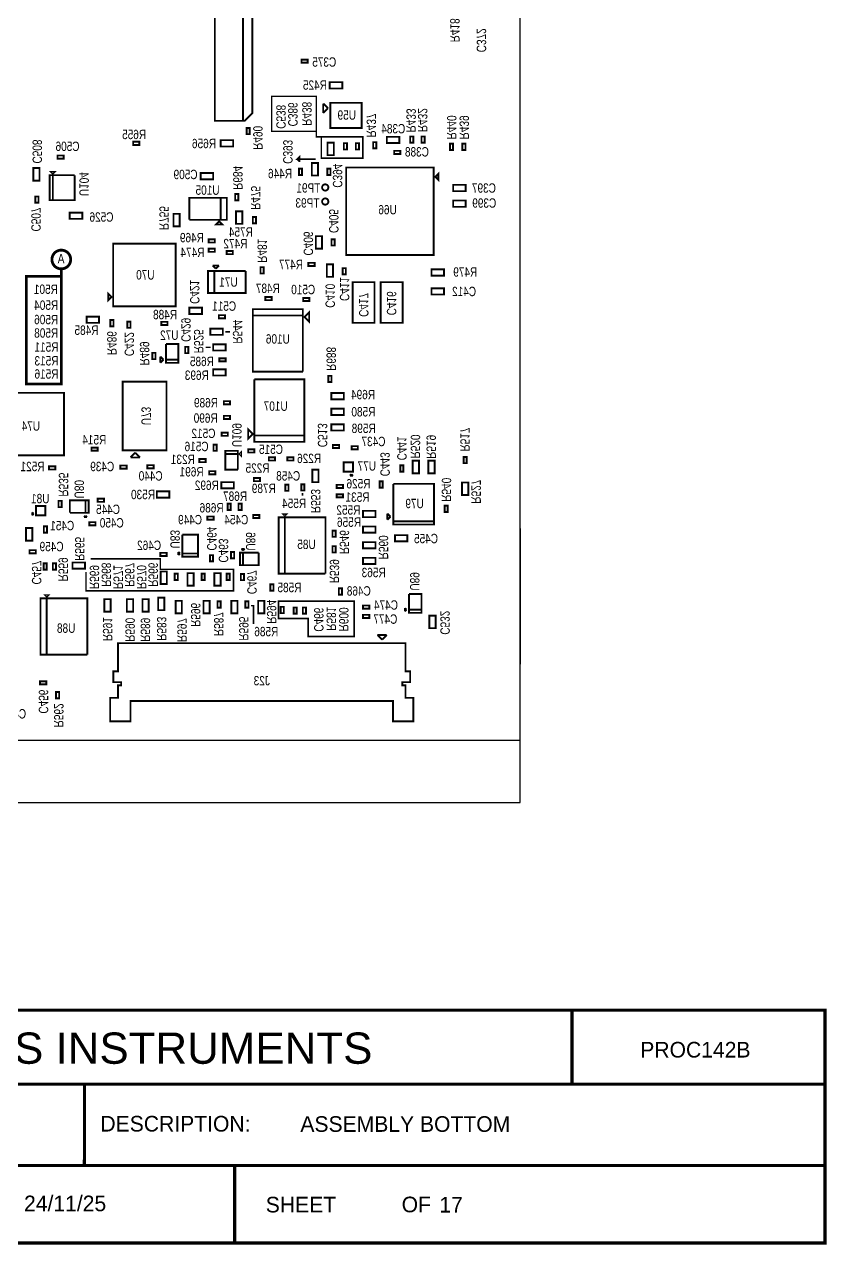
# Model space of a CAD drawing. Extents: x -19 to 106, y -45 to 165.
# Drawn here: x 40.9 to 106.1, y -44.8 to 54.3 of the extents above; entities that cross this region are included whole.
import ezdxf
from ezdxf.enums import TextEntityAlignment as Align

# ---------------------------------------------------------------- set-up
doc = ezdxf.new("R2010")
doc.units = 0
for name, color, linetype in [('BG_OUTLINE', 95, 'CONTINUOUS'), ('DF_TITLE_BLOCK', 2, 'CONTINUOUS'), ('PG_ASSEMBLY_BOTTOM', 52, 'CONTINUOUS'), ('RD_ASSEMBLY_BOTTOM', 52, 'CONTINUOUS')]:
    doc.layers.add(name, color=color, linetype=linetype)

msp = doc.modelspace()

# ---------------------------------------------------------------- linework, layer by layer
at = {"layer": 'BG_OUTLINE'}
msp.add_lwpolyline([(-3.809746, -3.81), (81.190084, -3.81), (81.190084, 146.286728), (-3.809746, 146.286728)], close=True, dxfattribs=at)
at = {"layer": 'BG_OUTLINE', "const_width": 0.1524}
msp.add_lwpolyline([(81.190084, 2.339848), (81.190084, 13.388848)], dxfattribs=at)
at = {"layer": 'BG_OUTLINE'}
msp.add_lwpolyline([(-3.809746, -3.81), (-3.809746, -8.89), (81.190084, -8.89), (81.190084, -3.81)], dxfattribs=at)
at = {"layer": 'DF_TITLE_BLOCK', "const_width": 0.254}
for points in [[(-0.838708, -25.746202), (105.968292, -25.746202), (105.968292, -44.669202), (-18.618708, -44.669202), (-18.618708, -25.746202), (5.003292, -25.746202)], [(85.401658, -25.746202), (85.401658, -31.748984)], [(-18.618708, -31.77032), (105.968292, -31.77032)], [(45.767498, -38.37432), (45.775118, -31.77032)], [(-18.618708, -38.37432), (105.924604, -38.37432)], [(57.978802, -44.585128), (57.978802, -38.489128)]]:
    msp.add_lwpolyline(points, dxfattribs=at)
at = {"layer": 'PG_ASSEMBLY_BOTTOM'}
for points, const_width in [([(58.65495, 46.493176), (58.65495, 73.925176), (56.36895, 73.925176)], 0.1524), ([(56.36895, 73.925176), (56.36895, 46.493176), (58.78195, 46.493176), (59.41695, 47.128176), (59.41695, 73.290176), (58.78195, 73.925176), (58.65495, 73.925176)], 0.1524), ([(58.65495, 73.925176), (58.65495, 46.493176)], 0.1524), ([(63.41237, 51.47056), (63.92037, 51.47056), (63.92037, 51.21656), (63.41237, 51.21656), (63.41237, 51.47056)], 0.1524), ([(66.7258, 49.1236), (65.7098, 49.1236), (65.7098, 49.6316), (66.7258, 49.6316), (66.7258, 49.1236)], 0.1524), ([(64.2366, 45.6438), (60.9854, 45.6438), (60.9854, 48.4886), (64.6176, 48.4886), (64.6176, 45.6438), (64.2366, 45.6438)], 0.127), ([(65.17767, 47.13986), (65.17767, 47.90186)], 0.1524), ([(65.17767, 47.90186), (65.55867, 47.52086)], 0.1524), ([(65.55867, 47.52086), (65.17767, 47.13986)], 0.1524), ([(65.76187, 47.95266), (68.30187, 47.95266), (68.30187, 45.92066), (65.76187, 45.92066), (65.76187, 47.95266)], 0.1524), ([(59.206638, 45.919898), (59.206638, 45.411898), (58.952638, 45.411898), (58.952638, 45.919898), (59.206638, 45.919898)], 0.1524), ([(65.024, 45.1866), (64.6176, 45.1866), (64.6176, 45.6438)], 0.127), ([(50.235866, 44.539916), (49.727866, 44.539916), (49.727866, 44.793916), (50.235866, 44.793916), (50.235866, 44.539916)], 0.1524), ([(57.8612, 44.412916), (56.8452, 44.412916), (56.8452, 44.920916), (57.8612, 44.920916), (57.8612, 44.412916)], 0.1524), ([(65.4812, 45.1866), (68.4022, 45.1866), (68.4022, 43.4594), (65.024, 43.4594), (65.024, 45.1866), (65.4812, 45.1866)], 0.127), ([(65.532, 43.70451), (65.532, 44.72051), (66.04, 44.72051), (66.04, 43.70451), (65.532, 43.70451)], 0.1524), ([(67.1068, 44.676568), (67.1068, 44.168568), (66.8528, 44.168568), (66.8528, 44.676568), (67.1068, 44.676568)], 0.1524), ([(67.829938, 44.16806), (67.829938, 44.67606), (68.083938, 44.67606), (68.083938, 44.16806), (67.829938, 44.16806)], 0.1524), ([(69.494146, 44.76496), (69.494146, 44.25696), (69.240146, 44.25696), (69.240146, 44.76496), (69.494146, 44.76496)], 0.1524), ([(71.368666, 44.68876), (70.352666, 44.68876), (70.352666, 45.19676), (71.368666, 45.19676), (71.368666, 44.68876)], 0.1524), ([(72.50557, 45.22216), (72.50557, 44.71416), (72.25157, 44.71416), (72.25157, 45.22216), (72.50557, 45.22216)], 0.1524), ([(73.41997, 45.22216), (73.41997, 44.71416), (73.16597, 44.71416), (73.16597, 45.22216), (73.41997, 45.22216)], 0.1524), ([(75.73137, 44.63796), (75.73137, 44.12996), (75.47737, 44.12996), (75.47737, 44.63796), (75.73137, 44.63796)], 0.1524), ([(76.74737, 44.63796), (76.74737, 44.12996), (76.49337, 44.12996), (76.49337, 44.63796), (76.74737, 44.63796)], 0.1524), ([(44.086526, 43.428412), (43.578526, 43.428412), (43.578526, 43.682412), (44.086526, 43.682412), (44.086526, 43.428412)], 0.1524), ([(64.5668, 43.3832), (63.0682, 43.3832), (63.246, 43.561), (63.246, 43.2308), (63.2206, 43.2308), (63.0682, 43.3832)], 0.1524), ([(71.451724, 43.79976), (70.943724, 43.79976), (70.943724, 44.05376), (71.451724, 44.05376), (71.451724, 43.79976)], 0.1524), ([(42.118788, 42.656252), (42.118788, 41.640252), (41.610788, 41.640252), (41.610788, 42.656252), (42.118788, 42.656252)], 0.1524), ([(63.20917, 42.09796), (63.20917, 42.60596), (63.46317, 42.60596), (63.46317, 42.09796), (63.20917, 42.09796)], 0.1524), ([(64.25057, 42.054018), (64.25057, 43.070018), (64.75857, 43.070018), (64.75857, 42.054018), (64.25057, 42.054018)], 0.1524), ([(65.52057, 42.09796), (65.52057, 42.60596), (65.77457, 42.60596), (65.77457, 42.09796), (65.52057, 42.09796)], 0.1524), ([(74.15657, 35.59556), (67.04457, 35.59556), (67.04457, 42.70756), (74.15657, 42.70756), (74.15657, 35.59556)], 0.1524), ([(44.976288, 42.07891), (44.976288, 40.04691), (42.944288, 40.04691), (42.944288, 42.07891), (43.198288, 42.07891), (43.198288, 40.04691)], 0.1524), ([(43.198288, 42.20591), (43.071288, 42.33291), (43.325288, 42.33291), (43.198288, 42.20591)], 0.1524), ([(43.198288, 40.04691), (43.198288, 42.07891), (44.976288, 42.07891)], 0.1524), ([(56.23179, 41.743122), (55.21579, 41.743122), (55.21579, 42.251122), (56.23179, 42.251122), (56.23179, 41.743122)], 0.1524), ([(74.53757, 42.19956), (74.53757, 41.69156), (74.28357, 41.94556), (74.53757, 42.19956)], 0.1524), ([(76.75499, 40.782748), (75.73899, 40.782748), (75.73899, 41.290748), (76.75499, 41.290748), (76.75499, 40.782748)], 0.1524), ([(42.042588, 40.347646), (42.042588, 39.839646), (41.788588, 39.839646), (41.788588, 40.347646), (42.042588, 40.347646)], 0.1524), ([(56.838596, 40.23487), (56.838596, 38.45687), (54.298596, 38.45687)], 0.1524), ([(54.298596, 38.45687), (54.298596, 40.23487), (57.346596, 40.23487), (57.346596, 38.45687), (56.838596, 38.45687), (56.838596, 40.23487)], 0.1524), ([(58.272172, 40.54983), (58.272172, 40.04183), (58.018172, 40.04183), (58.018172, 40.54983), (58.272172, 40.54983)], 0.1524), ([(76.75499, 39.512748), (75.73899, 39.512748), (75.73899, 40.020748), (76.75499, 40.020748), (76.75499, 39.512748)], 0.1524), ([(44.577, 39.0398), (45.593, 39.0398), (45.593, 38.5318), (44.577, 38.5318), (44.577, 39.0398)], 0.1524), ([(53.0098, 37.9222), (53.0098, 38.9382), (53.5178, 38.9382), (53.5178, 37.9222), (53.0098, 37.9222)], 0.1524), ([(58.0898, 38.12794), (58.0898, 39.14394), (58.5978, 39.14394), (58.5978, 38.12794), (58.0898, 38.12794)], 0.1524), ([(59.7154, 38.6842), (59.7154, 38.1762), (59.4614, 38.1762), (59.4614, 38.6842), (59.7154, 38.6842)], 0.1524), ([(56.711596, 38.32987), (56.965596, 38.07587), (56.457596, 38.07587), (56.711596, 38.32987)], 0.1524), ([(56.370728, 36.61156), (55.862728, 36.61156), (55.862728, 36.86556), (56.370728, 36.86556), (56.370728, 36.61156)], 0.1524), ([(64.58077, 36.11372), (64.58077, 37.12972), (65.08877, 37.12972), (65.08877, 36.11372), (64.58077, 36.11372)], 0.1524), ([(65.85077, 36.36772), (65.85077, 36.87572), (66.10477, 36.87572), (66.10477, 36.36772), (65.85077, 36.36772)], 0.1524), ([(48.101504, 36.511484), (53.181504, 36.511484), (53.181504, 31.431484), (48.101504, 31.431484), (48.101504, 36.511484)], 0.1524), ([(55.862728, 36.10356), (56.370728, 36.10356), (56.370728, 35.84956), (55.862728, 35.84956), (55.862728, 36.10356)], 0.1524), ([(57.3278, 35.9156), (57.8358, 35.9156), (57.8358, 35.6616), (57.3278, 35.6616), (57.3278, 35.9156)], 0.1524), ([(56.203596, 34.745676), (56.711596, 34.745676)], 0.1524), ([(56.457596, 34.491676), (56.203596, 34.745676)], 0.1524), ([(56.711596, 34.745676), (56.457596, 34.491676)], 0.1524), ([(64.47917, 34.70656), (63.97117, 34.70656), (63.97117, 34.96056), (64.47917, 34.96056), (64.47917, 34.70656)], 0.1524), ([(65.97777, 34.83356), (65.97777, 33.81756), (65.46977, 33.81756), (65.46977, 34.83356), (65.97777, 34.83356)], 0.1524), ([(43.688, 25.1206), (41.0464, 25.1206), (41.0464, 33.8582), (43.8912, 33.8582), (43.8912, 25.1206), (43.688, 25.1206)], 0.2286), ([(43.8912, 33.8582), (43.8912, 34.4678)], 0.2286), ([(58.870596, 34.288476), (58.870596, 32.510476), (55.822596, 32.510476), (55.822596, 34.288476), (56.330596, 34.288476), (56.330596, 32.510476)], 0.1524), ([(56.330596, 32.510476), (56.330596, 34.288476), (58.870596, 34.288476)], 0.1524), ([(60.08497, 34.09696), (60.08497, 34.60496), (60.33897, 34.60496), (60.33897, 34.09696), (60.08497, 34.09696)], 0.1524), ([(67.01917, 34.52876), (67.01917, 34.02076), (66.76517, 34.02076), (66.76517, 34.52876), (67.01917, 34.52876)], 0.1524), ([(74.99477, 33.91916), (73.97877, 33.91916), (73.97877, 34.42716), (74.99477, 34.42716), (74.99477, 33.91916)], 0.1524), ([(69.346572, 33.3883), (69.346572, 30.0863), (67.568572, 30.0863), (67.568572, 33.3883), (69.346572, 33.3883)], 0.1524), ([(71.632572, 33.3883), (71.632572, 30.0863), (69.854572, 30.0863), (69.854572, 33.3883), (71.632572, 33.3883)], 0.1524), ([(74.99477, 32.385), (73.97877, 32.385), (73.97877, 32.893), (74.99477, 32.893), (74.99477, 32.385)], 0.1524), ([(47.974504, 32.193484), (47.720504, 31.939484), (47.720504, 32.447484), (47.974504, 32.193484)], 0.1524), ([(60.985908, 31.9278), (60.477908, 31.9278), (60.477908, 32.1818), (60.985908, 32.1818), (60.985908, 31.9278)], 0.1524), ([(64.0588, 31.8516), (63.5508, 31.8516), (63.5508, 32.1056), (64.0588, 32.1056), (64.0588, 31.8516)], 0.1524), ([(55.3212, 30.8102), (54.3052, 30.8102), (54.3052, 31.3182), (55.3212, 31.3182), (55.3212, 30.8102)], 0.1524), ([(56.6928, 30.7086), (57.2008, 30.7086), (57.2008, 30.4546), (56.6928, 30.4546), (56.6928, 30.7086)], 0.1524), ([(63.5254, 26.1112), (59.4614, 26.1112), (59.4614, 31.1912), (63.5254, 31.1912), (63.5254, 30.6832), (59.4614, 30.6832)], 0.1524), ([(59.4614, 30.6832), (63.5254, 30.6832), (63.5254, 26.1112)], 0.1524), ([(63.6524, 30.5562), (64.0334, 30.9372), (64.0334, 30.1752), (63.6524, 30.5562)], 0.1524), ([(45.945806, 30.593284), (46.961806, 30.593284), (46.961806, 30.085284), (45.945806, 30.085284), (45.945806, 30.593284)], 0.1524), ([(48.137572, 30.313376), (48.137572, 29.805376), (47.883572, 29.805376), (47.883572, 30.313376), (48.137572, 30.313376)], 0.1524), ([(49.26457, 29.678376), (49.26457, 30.186376), (49.51857, 30.186376), (49.51857, 29.678376), (49.26457, 29.678376)], 0.1524), ([(52.526946, 29.907484), (52.018946, 29.907484), (52.018946, 30.161484), (52.526946, 30.161484), (52.526946, 29.907484)], 0.1524), ([(57.023, 29.1084), (56.007, 29.1084), (56.007, 29.6164), (57.023, 29.6164), (57.023, 29.1084)], 0.1524), ([(57.2262, 29.3624), (57.6072, 29.3624)], 0.127), ([(52.39385, 28.361386), (53.40985, 28.361386), (53.40985, 26.837386), (52.39385, 26.837386), (52.39385, 27.091386), (53.40985, 27.091386)], 0.1524), ([(53.40985, 27.091386), (52.39385, 27.091386), (52.39385, 28.361386)], 0.1524), ([(54.211728, 28.133294), (54.211728, 27.625294), (53.957728, 27.625294), (53.957728, 28.133294), (54.211728, 28.133294)], 0.1524), ([(56.0324, 28.0924), (55.626, 28.0924)], 0.127), ([(57.2516, 27.8384), (56.2356, 27.8384), (56.2356, 28.3464), (57.2516, 28.3464), (57.2516, 27.8384)], 0.1524), ([(51.293776, 27.13609), (51.293776, 27.64409), (51.547776, 27.64409), (51.547776, 27.13609), (51.293776, 27.13609)], 0.1524), ([(51.93665, 26.837386), (51.93665, 27.345386)], 0.1524), ([(51.93665, 27.345386), (52.19065, 27.091386)], 0.1524), ([(52.19065, 27.091386), (51.93665, 26.837386)], 0.1524), ([(56.7436, 27.2034), (57.2516, 27.2034), (57.2516, 26.9494), (56.7436, 26.9494), (56.7436, 27.2034)], 0.1524), ([(57.2516, 25.8064), (56.2356, 25.8064), (56.2356, 26.3144), (57.2516, 26.3144), (57.2516, 25.8064)], 0.1524), ([(65.854834, 25.781), (65.854834, 25.273), (65.600834, 25.273), (65.600834, 25.781), (65.854834, 25.781)], 0.1524), ([(48.88357, 19.72056), (48.88357, 25.30856), (52.43957, 25.30856), (52.43957, 19.72056), (48.88357, 19.72056)], 0.1524), ([(59.5884, 25.5016), (63.6524, 25.5016), (63.6524, 20.4216), (59.5884, 20.4216), (59.5884, 20.9296), (63.6524, 20.9296)], 0.1524), ([(63.6524, 20.9296), (59.5884, 20.9296), (59.5884, 25.5016)], 0.1524), ([(39.02837, 24.39416), (44.10837, 24.39416), (44.10837, 19.31416), (39.02837, 19.31416), (39.02837, 24.39416)], 0.1524), ([(57.0992, 23.7236), (57.6072, 23.7236), (57.6072, 23.4696), (57.0992, 23.4696), (57.0992, 23.7236)], 0.1524), ([(65.8368, 24.384), (66.8528, 24.384), (66.8528, 23.876), (65.8368, 23.876), (65.8368, 24.384)], 0.1524), ([(65.8368, 23.114), (66.8528, 23.114), (66.8528, 22.606), (65.8368, 22.606), (65.8368, 23.114)], 0.1524), ([(57.0992, 22.5298), (57.6072, 22.5298), (57.6072, 22.2758), (57.0992, 22.2758), (57.0992, 22.5298)], 0.1524), ([(65.8368, 21.844), (66.8528, 21.844), (66.8528, 21.336), (65.8368, 21.336), (65.8368, 21.844)], 0.1524), ([(56.9214, 21.1582), (57.4294, 21.1582), (57.4294, 20.9042), (56.9214, 20.9042), (56.9214, 21.1582)], 0.1524), ([(59.4614, 21.0566), (59.0804, 20.6756), (59.0804, 21.4376), (59.4614, 21.0566)], 0.1524), ([(46.85157, 19.69516), (46.34357, 19.69516), (46.34357, 19.94916), (46.85157, 19.94916), (46.85157, 19.69516)], 0.1524), ([(56.260746, 19.685), (56.260746, 20.193), (56.514746, 20.193), (56.514746, 19.685), (56.260746, 19.685)], 0.1524), ([(59.07786, 19.80311), (59.58586, 19.80311), (59.58586, 19.54911), (59.07786, 19.54911), (59.07786, 19.80311)], 0.1524), ([(66.4718, 19.9136), (65.9638, 19.9136), (65.9638, 20.1676), (66.4718, 20.1676), (66.4718, 19.9136)], 0.1524), ([(67.991482, 19.816318), (67.483482, 19.816318), (67.483482, 20.070318), (67.991482, 20.070318), (67.991482, 19.816318)], 0.1524), ([(49.51857, 19.14906), (49.89957, 19.53006)], 0.1524), ([(50.28057, 19.14906), (49.51857, 19.14906)], 0.1524), ([(49.89957, 19.53006), (50.28057, 19.14906)], 0.1524), ([(55.626, 18.7706), (55.118, 18.7706), (55.118, 19.0246), (55.626, 19.0246), (55.626, 18.7706)], 0.1524), ([(58.241692, 18.161), (57.225692, 18.161), (57.225692, 19.685), (58.241692, 19.685), (58.241692, 19.431), (57.225692, 19.431)], 0.1524), ([(57.225692, 19.431), (58.241692, 19.431), (58.241692, 18.161)], 0.1524), ([(58.368692, 19.431), (58.495692, 19.558), (58.495692, 19.304), (58.368692, 19.431)], 0.1524), ([(60.7568, 19.1516), (61.2648, 19.1516), (61.2648, 18.8976), (60.7568, 18.8976), (60.7568, 19.1516)], 0.1524), ([(62.2554, 19.1516), (62.7634, 19.1516), (62.7634, 18.8976), (62.2554, 18.8976), (62.2554, 19.1516)], 0.1524), ([(72.965056, 18.88236), (72.965056, 17.86636), (72.457056, 17.86636), (72.457056, 18.88236), (72.965056, 18.88236)], 0.1524), ([(73.727056, 17.86636), (73.727056, 18.88236), (74.235056, 18.88236), (74.235056, 17.86636), (73.727056, 17.86636)], 0.1524), ([(76.593446, 18.684748), (76.593446, 19.192748), (76.847446, 19.192748), (76.847446, 18.684748), (76.593446, 18.684748)], 0.1524), ([(42.895012, 18.42516), (43.403012, 18.42516), (43.403012, 18.17116), (42.895012, 18.17116), (42.895012, 18.42516)], 0.1524), ([(49.1998, 18.2372), (48.6918, 18.2372), (48.6918, 18.4912), (49.1998, 18.4912), (49.1998, 18.2372)], 0.1524), ([(51.39817, 18.27276), (50.89017, 18.27276), (50.89017, 18.52676), (51.39817, 18.52676), (51.39817, 18.27276)], 0.1524), ([(55.9054, 18.034), (56.4134, 18.034), (56.4134, 17.78), (55.9054, 17.78), (55.9054, 18.034)], 0.1524), ([(64.7954, 18.161), (64.7954, 17.145), (64.2874, 17.145), (64.2874, 18.161), (64.7954, 18.161)], 0.1524), ([(66.836544, 17.995392), (66.836544, 18.757392), (67.598544, 18.757392), (67.598544, 17.995392), (66.836544, 17.995392)], 0.1524), ([(67.344544, 17.665192), (67.471544, 17.792192)], 0.1524), ([(67.471544, 17.792192), (67.598544, 17.665192)], 0.1524), ([(71.695056, 18.50136), (71.695056, 17.99336), (71.441056, 17.99336), (71.441056, 18.50136), (71.695056, 18.50136)], 0.1524), ([(56.896, 17.145), (57.912, 17.145), (57.912, 16.637), (56.896, 16.637), (56.896, 17.145)], 0.1524), ([(60.046108, 17.223994), (59.538108, 17.223994), (59.538108, 17.477994), (60.046108, 17.477994), (60.046108, 17.223994)], 0.1524), ([(62.361318, 16.94307), (62.361318, 16.43507), (62.107318, 16.43507), (62.107318, 16.94307), (62.361318, 16.94307)], 0.1524), ([(63.6524, 16.9672), (63.6524, 16.4592), (63.3984, 16.4592), (63.3984, 16.9672), (63.6524, 16.9672)], 0.1524), ([(66.27622, 16.919702), (66.78422, 16.919702), (66.78422, 16.665702), (66.27622, 16.665702), (66.27622, 16.919702)], 0.1524), ([(67.598544, 17.665192), (67.344544, 17.665192)], 0.1524), ([(69.76237, 16.69796), (69.76237, 17.20596), (70.01637, 17.20596), (70.01637, 16.69796), (69.76237, 16.69796)], 0.1524), ([(70.87997, 17.00276), (74.18197, 17.00276), (74.18197, 13.70076), (70.87997, 13.70076), (70.87997, 13.95476), (74.18197, 13.95476)], 0.1524), ([(74.18197, 13.95476), (70.87997, 13.95476), (70.87997, 17.00276)], 0.1524), ([(76.974446, 17.116806), (76.974446, 16.100806), (76.466446, 16.100806), (76.466446, 17.116806), (76.974446, 17.116806)], 0.1524), ([(47.357284, 15.542514), (46.849284, 15.542514), (46.849284, 15.796514), (47.357284, 15.796514), (47.357284, 15.542514)], 0.1524), ([(52.675536, 15.88516), (51.659536, 15.88516), (51.659536, 16.39316), (52.675536, 16.39316), (52.675536, 15.88516)], 0.1524), ([(63.5, 16.256), (63.5, 16.0528)], 0.127), ([(66.78422, 15.903702), (66.27622, 15.903702), (66.27622, 16.157702), (66.78422, 16.157702), (66.78422, 15.903702)], 0.1524), ([(41.829482, 15.204186), (42.591482, 15.204186), (42.591482, 14.442186), (41.829482, 14.442186), (41.829482, 15.204186)], 0.1524), ([(43.6626, 15.113), (43.6626, 15.621), (43.9166, 15.621), (43.9166, 15.113), (43.6626, 15.113)], 0.1524), ([(44.588684, 14.653768), (44.588684, 15.669768), (46.112684, 15.669768), (46.112684, 14.653768), (45.858684, 14.653768), (45.858684, 15.669768)], 0.1524), ([(45.858684, 15.669768), (45.858684, 14.653768), (44.588684, 14.653768)], 0.1524), ([(57.40908, 14.87932), (57.40908, 15.38732), (57.66308, 15.38732), (57.66308, 14.87932), (57.40908, 14.87932)], 0.1524), ([(58.29808, 14.87932), (58.29808, 15.38732), (58.55208, 15.38732), (58.55208, 14.87932), (58.29808, 14.87932)], 0.1524), ([(68.41617, 14.8082), (69.43217, 14.8082), (69.43217, 14.3002), (68.41617, 14.3002), (68.41617, 14.8082)], 0.1524), ([(75.29957, 15.22476), (75.29957, 14.71676), (75.04557, 14.71676), (75.04557, 15.22476), (75.29957, 15.22476)], 0.1524), ([(41.524682, 14.696186), (41.651682, 14.569186)], 0.1524), ([(41.524682, 14.442186), (41.524682, 14.696186)], 0.1524), ([(41.651682, 14.569186), (41.524682, 14.442186)], 0.1524), ([(45.731684, 14.298168), (45.858684, 14.425168)], 0.1524), ([(45.985684, 14.298168), (45.731684, 14.298168)], 0.1524), ([(45.858684, 14.425168), (45.985684, 14.298168)], 0.1524), ([(46.671484, 13.63726), (46.163484, 13.63726), (46.163484, 13.89126), (46.671484, 13.89126), (46.671484, 13.63726)], 0.1524), ([(56.27497, 14.10081), (55.76697, 14.10081), (55.76697, 14.35481), (56.27497, 14.35481), (56.27497, 14.10081)], 0.1524), ([(59.4868, 14.478), (59.9948, 14.478), (59.9948, 14.224), (59.4868, 14.224), (59.4868, 14.478)], 0.1524), ([(65.361566, 9.707372), (61.551566, 9.707372), (61.551566, 14.279372), (62.059566, 14.279372), (62.059566, 9.707372)], 0.1524), ([(62.059566, 14.406372), (61.932566, 14.533372), (62.186566, 14.533372), (62.059566, 14.406372)], 0.1524), ([(62.059566, 9.707372), (62.059566, 14.279372), (65.361566, 14.279372), (65.361566, 9.707372)], 0.1524), ([(70.39737, 14.08176), (70.39737, 14.58976)], 0.1524), ([(70.39737, 14.58976), (70.65137, 14.33576)], 0.1524), ([(70.65137, 14.33576), (70.39737, 14.08176)], 0.1524), ([(41.537128, 13.410438), (41.537128, 12.394438), (41.029128, 12.394438), (41.029128, 13.410438), (41.537128, 13.410438)], 0.1524), ([(42.473372, 13.04036), (42.473372, 13.54836), (42.727372, 13.54836), (42.727372, 13.04036), (42.473372, 13.04036)], 0.1524), ([(55.00624, 11.345418), (53.73624, 11.345418), (53.73624, 12.869418)], 0.1524), ([(53.73624, 12.869418), (55.00624, 12.869418), (55.00624, 11.091418), (53.73624, 11.091418), (53.73624, 11.345418), (55.00624, 11.345418)], 0.1524), ([(65.9384, 12.7), (65.9384, 13.208), (66.1924, 13.208), (66.1924, 12.7), (65.9384, 12.7)], 0.1524), ([(68.41617, 13.5382), (69.43217, 13.5382), (69.43217, 13.0302), (68.41617, 13.0302), (68.41617, 13.5382)], 0.1524), ([(71.00697, 12.83716), (72.02297, 12.83716), (72.02297, 12.32916), (71.00697, 12.32916), (71.00697, 12.83716)], 0.1524), ([(66.1924, 11.938), (66.1924, 11.43), (65.9384, 11.43), (65.9384, 11.938), (66.1924, 11.938)], 0.1524), ([(68.41617, 12.2682), (69.43217, 12.2682), (69.43217, 11.7602), (68.41617, 11.7602), (68.41617, 12.2682)], 0.1524), ([(41.309036, 11.618214), (41.817036, 11.618214), (41.817036, 11.364214), (41.309036, 11.364214), (41.309036, 11.618214)], 0.1524), ([(46.2788, 10.922), (51.943, 10.922), (51.943, 10.0584), (57.8866, 10.0584), (57.8866, 8.3058), (45.8978, 8.3058), (45.8978, 9.8552)], 0.127), ([(51.942492, 11.40333), (52.450492, 11.40333), (52.450492, 11.14933), (51.942492, 11.14933), (51.942492, 11.40333)], 0.1524), ([(53.40604, 11.472418), (53.53304, 11.345418)], 0.1524), ([(53.40604, 11.218418), (53.40604, 11.472418)], 0.1524), ([(53.53304, 11.345418), (53.40604, 11.218418)], 0.1524), ([(55.97271, 10.70356), (55.97271, 11.21156), (56.22671, 11.21156), (56.22671, 10.70356), (55.97271, 10.70356)], 0.1524), ([(57.68467, 10.957052), (57.68467, 11.465052), (57.93867, 11.465052), (57.93867, 10.957052), (57.68467, 10.957052)], 0.1524), ([(59.93257, 11.415268), (59.93257, 10.399268), (58.40857, 10.399268), (58.40857, 11.415268), (58.66257, 11.415268), (58.66257, 10.399268)], 0.1524), ([(58.53557, 11.720068), (58.78957, 11.720068)], 0.1524), ([(58.66257, 11.593068), (58.53557, 11.720068)], 0.1524), ([(58.78957, 11.720068), (58.66257, 11.593068)], 0.1524), ([(58.66257, 10.399268), (58.66257, 11.415268), (59.93257, 11.415268)], 0.1524), ([(68.41617, 10.9982), (69.43217, 10.9982), (69.43217, 10.4902), (68.41617, 10.4902), (68.41617, 10.9982)], 0.1524), ([(42.704512, 10.54862), (42.704512, 10.04062), (42.450512, 10.04062), (42.450512, 10.54862), (42.704512, 10.54862)], 0.1524), ([(43.4594, 10.541), (43.4594, 10.033), (43.2054, 10.033), (43.2054, 10.541), (43.4594, 10.541)], 0.1524), ([(45.8216, 10.1092), (44.8056, 10.1092), (44.8056, 10.6172), (45.8216, 10.6172), (45.8216, 10.1092)], 0.1524), ([(52.472844, 9.880092), (52.472844, 8.864092), (51.964844, 8.864092), (51.964844, 9.880092), (52.472844, 9.880092)], 0.1524), ([(53.361844, 9.70915), (53.361844, 9.20115), (53.107844, 9.20115), (53.107844, 9.70915), (53.361844, 9.70915)], 0.1524), ([(54.657244, 9.753092), (54.657244, 8.737092), (54.149244, 8.737092), (54.149244, 9.753092), (54.657244, 9.753092)], 0.1524), ([(55.546244, 9.70915), (55.546244, 9.20115), (55.292244, 9.20115), (55.292244, 9.70915), (55.546244, 9.70915)], 0.1524), ([(56.841644, 9.753092), (56.841644, 8.737092), (56.333644, 8.737092), (56.333644, 9.753092), (56.841644, 9.753092)], 0.1524), ([(57.578244, 9.70915), (57.578244, 9.20115), (57.324244, 9.20115), (57.324244, 9.70915), (57.578244, 9.70915)], 0.1524), ([(58.48477, 9.176512), (58.48477, 9.684512), (58.73877, 9.684512), (58.73877, 9.176512), (58.48477, 9.176512)], 0.1524), ([(42.70756, 7.834122), (42.58056, 7.961122), (42.83456, 7.961122), (42.70756, 7.834122)], 0.1524), ([(60.8838, 8.3312), (60.8838, 8.8392), (61.1378, 8.8392), (61.1378, 8.3312), (60.8838, 8.3312)], 0.1524), ([(66.4464, 8.001), (66.4464, 8.509), (66.7004, 8.509), (66.7004, 8.001), (66.4464, 8.001)], 0.1524), ([(73.163684, 6.781292), (72.147684, 6.781292), (72.147684, 8.051292)], 0.1524), ([(72.147684, 8.051292), (73.163684, 8.051292), (73.163684, 6.527292), (72.147684, 6.527292), (72.147684, 6.781292), (73.163684, 6.781292)], 0.1524), ([(46.00956, 3.135122), (42.19956, 3.135122), (42.19956, 7.707122), (42.70756, 7.707122), (42.70756, 3.135122)], 0.1524), ([(42.70756, 3.135122), (42.70756, 7.707122), (46.00956, 7.707122), (46.00956, 3.135122)], 0.1524), ([(47.900844, 7.636002), (47.900844, 6.620002), (47.392844, 6.620002), (47.392844, 7.636002), (47.900844, 7.636002)], 0.1524), ([(49.729644, 7.636002), (49.729644, 6.620002), (49.221644, 6.620002), (49.221644, 7.636002), (49.729644, 7.636002)], 0.1524), ([(50.999644, 7.636002), (50.999644, 6.620002), (50.491644, 6.620002), (50.491644, 7.636002), (50.999644, 7.636002)], 0.1524), ([(52.269644, 7.75716), (52.269644, 6.74116), (51.761644, 6.74116), (51.761644, 7.75716), (52.269644, 7.75716)], 0.1524), ([(53.692044, 7.50316), (53.692044, 6.48716), (53.184044, 6.48716), (53.184044, 7.50316), (53.692044, 7.50316)], 0.1524), ([(55.952644, 7.50316), (55.952644, 6.48716), (55.444644, 6.48716), (55.444644, 7.50316), (55.952644, 7.50316)], 0.1524), ([(56.841644, 7.459218), (56.841644, 6.951218), (56.587644, 6.951218), (56.587644, 7.459218), (56.841644, 7.459218)], 0.1524), ([(58.213244, 7.50316), (58.213244, 6.48716), (57.705244, 6.48716), (57.705244, 7.50316), (58.213244, 7.50316)], 0.1524), ([(59.102244, 7.459218), (59.102244, 6.951218), (58.848244, 6.951218), (58.848244, 7.459218), (59.102244, 7.459218)], 0.1524), ([(59.309, 7.112), (59.5122, 7.112), (59.5122, 5.6134)], 0.127), ([(60.397644, 7.50316), (60.397644, 6.48716), (59.889644, 6.48716), (59.889644, 7.50316), (60.397644, 7.50316)], 0.1524), ([(61.722, 7.4676), (67.691, 7.4676), (67.691, 4.5974), (63.9572, 4.5974), (63.9572, 6.0706), (61.5442, 6.0706), (61.5442, 7.4676), (61.722, 7.4676)], 0.127), ([(61.722, 6.5024), (61.722, 7.0104), (61.976, 7.0104), (61.976, 6.5024), (61.722, 6.5024)], 0.1524), ([(62.771528, 6.450584), (62.771528, 6.958584), (63.025528, 6.958584), (63.025528, 6.450584), (62.771528, 6.450584)], 0.1524), ([(63.5254, 6.4516), (63.5254, 6.9596), (63.7794, 6.9596), (63.7794, 6.4516), (63.5254, 6.4516)], 0.1524), ([(68.921884, 6.868922), (68.413884, 6.868922), (68.413884, 7.122922), (68.921884, 7.122922), (68.921884, 6.868922)], 0.1524), ([(71.817484, 6.654292), (71.817484, 6.908292)], 0.1524), ([(71.817484, 6.908292), (71.944484, 6.781292)], 0.1524), ([(68.921884, 6.106922), (68.413884, 6.106922), (68.413884, 6.360922), (68.921884, 6.360922), (68.921884, 6.106922)], 0.1524), ([(71.944484, 6.781292), (71.817484, 6.654292)], 0.1524), ([(73.8124, 5.2832), (73.8124, 6.2992), (74.3204, 6.2992), (74.3204, 5.2832), (73.8124, 5.2832)], 0.1524), ([(48.50257, 4.064), (71.87057, 4.064), (71.87057, 1.778), (72.25157, 1.778), (72.25157, 0.889), (71.61657, 0.889), (71.61657, 0.635), (71.87057, 0.635), (71.87057, -0.381), (72.50557, -0.381), (72.50557, -2.286), (70.85457, -2.286), (70.85457, -0.635), (49.51857, -0.635), (49.51857, -2.286), (47.86757, -2.286), (47.86757, -0.381), (48.50257, -0.381), (48.50257, 0.635), (48.75657, 0.635), (48.75657, 0.889), (48.12157, 0.889), (48.12157, 1.778), (48.50257, 1.778), (48.50257, 4.064)], 0.1524), ([(69.58457, 4.720844), (70.34657, 4.720844)], 0.1524), ([(69.96557, 4.339844), (69.58457, 4.720844)], 0.1524), ([(70.34657, 4.720844), (69.96557, 4.339844)], 0.1524), ([(42.164, 0.9652), (42.672, 0.9652), (42.672, 0.7112), (42.164, 0.7112), (42.164, 0.9652)], 0.1524), ([(43.463718, -0.413512), (43.463718, 0.094488), (43.717718, 0.094488), (43.717718, -0.413512), (43.463718, -0.413512)], 0.1524)]:
    msp.add_lwpolyline(points, dxfattribs=dict(at, const_width=const_width))
for points, const_width in [([(65.59677, 41.08196, 1), (65.08877, 41.08196, 1), (65.59677, 41.08196)], 0.1524), ([(65.59677, 39.93896, 1), (65.08877, 39.93896, 1), (65.59677, 39.93896)], 0.1524), ([(44.6532, 35.2298, 1), (43.1292, 35.2298, 1), (44.6532, 35.2298)], 0.2286)]:
    msp.add_lwpolyline(points, format="xyb", dxfattribs=dict(at, const_width=const_width))

# ---------------------------------------------------------------- texts
at = {"layer": 'DF_TITLE_BLOCK'}
for s, height, width, p in [('TEXAS INSTRUMENTS', 2.54, 1.05, (30.737302, -30.107128)), ('PROC142B', 1.27, 1.01, (90.948002, -29.599128)), ('DESCRIPTION:', 1.27, 1.01, (47.069502, -35.610546)), ('DATE: 24/11/25', 1.27, 1.01, (35.334702, -42.087546)), ('SHEET', 1.27, 1.01, (60.509404, -42.18432)), ('OF', 1.27, 1.01, (71.555102, -42.172128)), ('17', 1.27, 1.01, (74.622152, -42.189146))]:
    msp.add_text(s, height=height, dxfattribs=dict(at, width=width)).set_placement(p)
at = {"layer": 'PG_ASSEMBLY_BOTTOM', "text_generation_flag": 2, "width": 0.8}
msp.add_text('A', height=0.762, dxfattribs=at).set_placement((44.1452, 34.925))
at = {"layer": 'PG_ASSEMBLY_BOTTOM', "width": 1.01}
msp.add_text('ASSEMBLY BOTTOM', height=1.27, dxfattribs=at).set_placement((63.3222, -35.6362))
at = {"layer": 'RD_ASSEMBLY_BOTTOM', "text_generation_flag": 2, "width": 0.8}
for s, p in [('R418', (75.50023, 52.87264)), ('C372', (77.65923, 52.05984)), ('C538', (61.3664, 45.847)), ('C508', (41.5544, 43.0276)), ('C393', (61.9252, 43.0022)), ('R755', (51.8668, 37.6174)), ('C406', (63.59017, 35.55492)), ('C421', (54.356, 31.623)), ('C410', (65.36563, 31.30804)), ('C417', (68.092828, 30.5689)), ('C416', (70.353428, 30.6959)), ('R544', (57.8358, 28.3972)), ('R525', (54.6862, 27.6098)), ('U109', (57.785, 19.9898)), ('R520', (72.297544, 19.06524)), ('R519', (73.574656, 19.03476)), ('U80', (44.969684, 15.822168)), ('R527', (77.228954, 15.395194)), ('R553', (64.1858, 14.6304)), ('U83', (52.7558, 11.7602)), ('U86', (58.9026, 11.5824)), ('R565', (45.0088, 10.7442)), ('R560', (69.6976, 10.8712)), ('R569', (46.2026, 8.4582)), ('R571', (48.133, 8.4582)), ('R570', (50.038, 8.4582)), ('R596', (54.4322, 5.3848)), ('R594', (60.6044, 5.6388)), ('R591', (47.272956, 4.225798)), ('R590', (49.101756, 4.174998)), ('R589', (50.346356, 4.174998)), ('R583', (51.667156, 4.25704)), ('R597', (53.318156, 4.15544)), ('R595', (58.3438, 4.2672)), ('C532', (74.7014, 4.7498))]:
    msp.add_text(s, height=0.762, rotation=270, dxfattribs=at).set_placement(p)
for s, p in [('C375', (65.26403, 50.89144)), ('R655', (49.8094, 45.0088)), ('C506', (44.3992, 44.0436)), ('C388', (72.797924, 43.59656)), ('R446', (61.6712, 41.8338)), ('U105', (55.7784, 40.4876)), ('R469', (54.5084, 36.6268)), ('R472', (58.039, 36.1442)), ('R474', (54.551072, 35.42284)), ('R477', (62.5602, 34.4424)), ('U70', (50.7238, 33.6042)), ('U71', (57.4802, 33.02)), ('R487', (60.6806, 32.512)), ('C510', (63.5508, 32.4104)), ('C511', (57.1246, 31.0642)), ('R488', (52.324, 30.3784)), ('U106', (61.4934, 28.3972)), ('R685', (55.3212, 26.5684)), ('R689', (55.6514, 23.2156)), ('U107', (61.3156, 22.9362)), ('U74', (41.41343, 21.32584)), ('R690', (55.626, 21.971)), ('R514', (46.57217, 20.20316)), ('C512', (55.4482, 20.7264)), ('C437', (69.2658, 20.066)), ('C516', (54.8894, 19.6596)), ('C515', (60.9346, 19.431)), ('R231', (53.7718, 18.6182)), ('R226', (64.0334, 18.6944)), ('R521', (41.5544, 18.034)), ('C439', (47.2186, 18.034)), ('C440', (51.1556, 17.272)), ('R691', (54.483, 17.6022)), ('R225', (59.8424, 17.907)), ('C458', (62.3316, 17.272)), ('R789', (60.3504, 16.256)), ('R526', (68.0466, 16.637)), ('R687', (58.0136, 15.621)), ('R531', (67.9704, 15.5448)), ('C445', (47.687484, 14.551914)), ('R686', (56.1086, 14.6812)), ('R554', (62.8142, 15.0368)), ('U79', (72.60463, 15.02664)), ('C451', (43.9674, 13.2334)), ('C450', (47.992284, 13.45946)), ('C449', (54.356, 13.716)), ('C454', (58.1152, 13.716)), ('C459', (43.1038, 11.5316)), ('C462', (51.0286, 11.6332)), ('R585', (62.4332, 8.2042)), ('C468', (68.072, 7.9248)), ('C474', (70.2818, 6.7818)), ('C477', (70.231, 5.6388)), ('R586', (60.5536, 4.6228)), ('J23', (60.18657, 0.635)), ('C492', (40.0558, -2.0574))]:
    msp.add_text(s, height=0.762, dxfattribs=at).set_placement(p, align=Align.CENTER)
for s, p in [('R425', (65.4812, 49.022)), ('U59', (67.84213, 46.58614)), ('C384', (71.851266, 45.47616)), ('R656', (56.4642, 44.2722)), ('C509', (54.9656, 41.7576)), ('TP91', (64.9478, 40.6654)), ('C397', (79.21879, 40.655748)), ('TP93', (64.8716, 39.4462)), ('U66', (71.15937, 38.89756)), ('C399', (79.24419, 39.436548)), ('C526', (48.133, 38.3032)), ('R754', (59.4614, 37.084)), ('R479', (77.6986, 33.8328)), ('R501', (43.6118, 32.4358)), ('C412', (77.603858, 32.251396)), ('R504', (43.6372, 31.1404)), ('R506', (43.6372, 29.972)), ('R485', (46.9138, 29.1084)), ('R508', (43.6372, 28.8798)), ('U72', (53.4162, 28.702)), ('R511', (43.6626, 27.7368)), ('R513', (43.6626, 26.6192)), ('R516', (43.6626, 25.5524)), ('R693', (55.88, 25.4508)), ('R694', (69.3928, 23.876)), ('R580', (69.4182, 22.479)), ('R598', (69.4436, 21.1328)), ('U77', (69.469, 18.0848)), ('R692', (56.6928, 16.51)), ('U81', (42.930318, 15.428214)), ('R530', (51.507136, 15.75816)), ('R552', (68.199, 14.5034)), ('R556', (68.2498, 13.5128)), ('C455', (74.50963, 12.18184)), ('U85', (64.5668, 11.7094)), ('R563', (70.2564, 9.4234)), ('U88', (45.0342, 4.9022))]:
    msp.add_text(s, height=0.762, dxfattribs=at).set_placement(p)
for s, p in [('C386', (62.3316, 47.0154)), ('R438', (63.4746, 47.0662)), ('R437', (68.707254, 46.11624)), ('R433', (71.94423, 46.52264)), ('R432', (72.88403, 46.54804)), ('R440', (75.24623, 45.96384)), ('R439', (76.26223, 45.96384)), ('R490', (59.4868, 45.1104)), ('R684', (57.8612, 41.8592)), ('C394', (65.9638, 42.037)), ('U104', (45.3644, 41.3512)), ('R475', (59.309, 40.2336)), ('C507', (41.4528, 38.481)), ('C405', (65.659, 38.354)), ('R481', (59.8424, 35.941)), ('C411', (66.53403, 32.83204)), ('C429', (53.6448, 29.5148)), ('R486', (47.620428, 28.436824)), ('C422', (49.03597, 28.357576)), ('R489', (50.277776, 27.59329)), ('R688', (65.448434, 27.1526)), ('U73', (50.40757, 22.51456)), ('C513', (64.7446, 20.955)), ('C441', (71.1962, 19.8882)), ('R517', (76.327, 20.5994)), ('C443', (69.8246, 18.5928)), ('R535', (43.688, 16.9418)), ('R540', (74.81443, 16.52524)), ('C464', (55.74411, 12.55776)), ('R546', (66.5226, 12.2682)), ('C463', (56.6928, 11.5824)), ('R559', (43.6626, 10.0584)), ('C457', (41.5036, 9.8044)), ('R568', (47.1678, 9.6266)), ('R567', (49.0728, 9.6266)), ('R566', (50.9778, 9.6266)), ('C467', (59.0042, 9.017)), ('R539', (65.7098, 9.906)), ('U89', (72.238108, 9.079484)), ('R581', (65.4558, 6.0452)), ('R587', (56.3118, 5.6134)), ('C466', (64.4398, 5.969)), ('R600', (66.4718, 5.9944)), ('C456', (42.0624, -0.6858)), ('R562', (43.307, -1.8034))]:
    msp.add_text(s, height=0.762, rotation=270, dxfattribs=at).set_placement(p, align=Align.CENTER)

doc.saveas('drawing.dxf')
